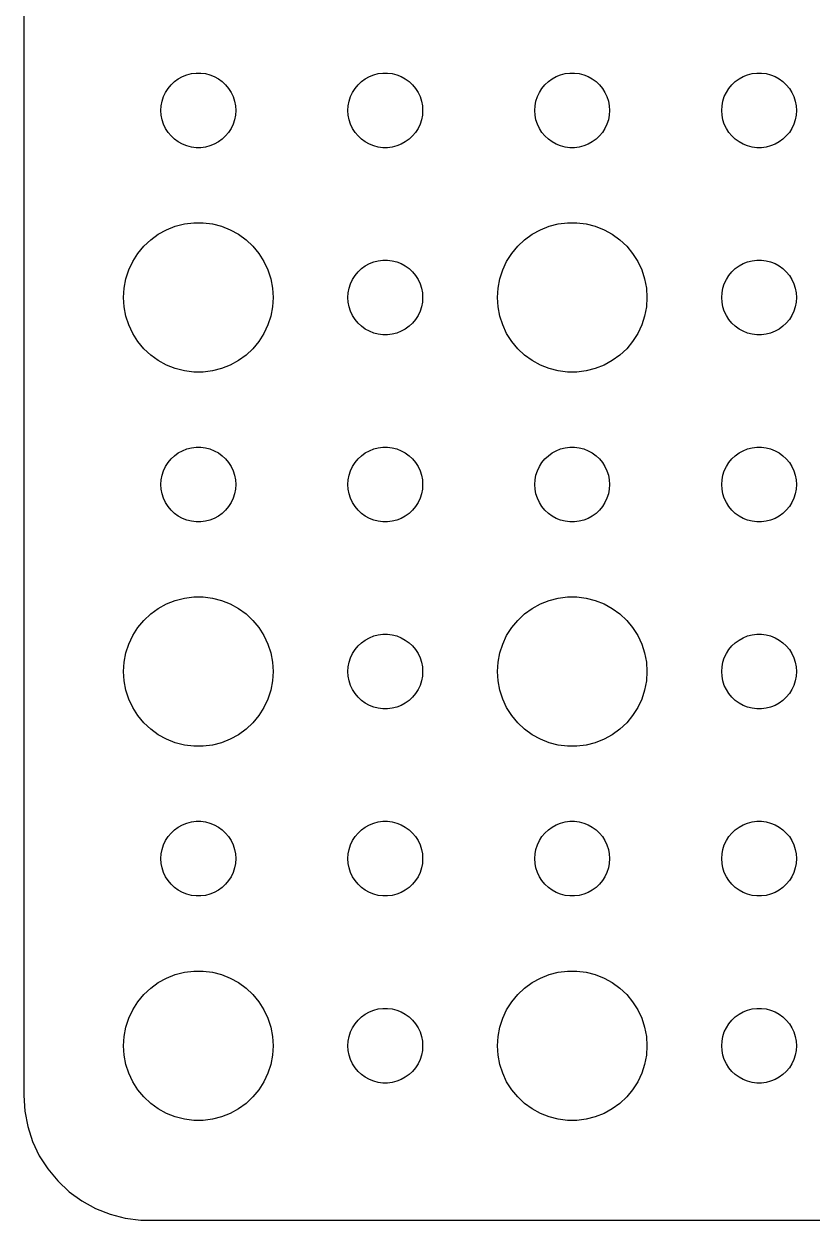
# Model space of a CAD drawing. Header units: metres. Extents: x -134 to 134, y 176 to 394.
# Drawn here: x -134.5 to -102.87, y 176.01 to 223.97 of the extents above; entities that cross this region are included whole.
import ezdxf

# ---------------------------------------------------------------- set-up
doc = ezdxf.new("R2010")
doc.units = ezdxf.units.M

msp = doc.modelspace()

# ---------------------------------------------------------------- linework, layer by layer
for p, q in [((-134.5, 275), (-134.5, 181)), ((-128.593, 221.527), (-128.456, 221.656)), ((-128.456, 221.656), (-128.304, 221.766)), ((-128.304, 221.766), (-128.139, 221.857)), ((-128.139, 221.857), (-127.964, 221.927)), ((-127.964, 221.927), (-127.781, 221.973)), ((-127.781, 221.973), (-127.594, 221.997)), ((-127.594, 221.997), (-127.406, 221.997)), ((-127.406, 221.997), (-127.219, 221.973)), ((-127.219, 221.973), (-127.036, 221.927)), ((-127.036, 221.927), (-126.861, 221.857)), ((-126.861, 221.857), (-126.696, 221.766)), ((-126.696, 221.766), (-126.544, 221.656)), ((-126.544, 221.656), (-126.407, 221.527)), ((-121.093, 221.527), (-120.956, 221.656)), ((-120.956, 221.656), (-120.804, 221.766)), ((-120.804, 221.766), (-120.639, 221.857)), ((-120.639, 221.857), (-120.464, 221.927)), ((-120.464, 221.927), (-120.281, 221.973)), ((-120.281, 221.973), (-120.094, 221.997)), ((-120.094, 221.997), (-119.906, 221.997)), ((-119.906, 221.997), (-119.719, 221.973)), ((-119.719, 221.973), (-119.536, 221.927)), ((-119.536, 221.927), (-119.361, 221.857)), ((-119.361, 221.857), (-119.196, 221.766)), ((-119.196, 221.766), (-119.044, 221.656)), ((-119.044, 221.656), (-118.907, 221.527)), ((-113.593, 221.527), (-113.456, 221.656)), ((-113.456, 221.656), (-113.304, 221.766)), ((-113.304, 221.766), (-113.139, 221.857)), ((-113.139, 221.857), (-112.964, 221.927)), ((-112.964, 221.927), (-112.781, 221.973)), ((-112.781, 221.973), (-112.594, 221.997)), ((-112.594, 221.997), (-112.406, 221.997)), ((-112.406, 221.997), (-112.219, 221.973)), ((-112.219, 221.973), (-112.036, 221.927)), ((-112.036, 221.927), (-111.861, 221.857)), ((-111.861, 221.857), (-111.696, 221.766)), ((-111.696, 221.766), (-111.544, 221.656)), ((-111.544, 221.656), (-111.407, 221.527)), ((-106.093, 221.527), (-105.956, 221.656)), ((-105.956, 221.656), (-105.804, 221.766)), ((-105.804, 221.766), (-105.639, 221.857)), ((-105.639, 221.857), (-105.464, 221.927)), ((-105.464, 221.927), (-105.281, 221.973)), ((-105.281, 221.973), (-105.094, 221.997)), ((-105.094, 221.997), (-104.906, 221.997)), ((-104.906, 221.997), (-104.719, 221.973)), ((-104.719, 221.973), (-104.536, 221.927)), ((-104.536, 221.927), (-104.361, 221.857)), ((-104.361, 221.857), (-104.196, 221.766)), ((-104.196, 221.766), (-104.044, 221.656)), ((-104.044, 221.656), (-103.907, 221.527)), ((-128.895, 221.052), (-128.814, 221.223)), ((-128.814, 221.223), (-128.714, 221.382)), ((-128.714, 221.382), (-128.593, 221.527)), ((-126.407, 221.527), (-126.286, 221.382)), ((-126.286, 221.382), (-126.186, 221.223)), ((-126.186, 221.223), (-126.105, 221.052)), ((-121.395, 221.052), (-121.314, 221.223)), ((-121.314, 221.223), (-121.214, 221.382)), ((-121.214, 221.382), (-121.093, 221.527)), ((-118.907, 221.527), (-118.786, 221.382)), ((-118.786, 221.382), (-118.686, 221.223)), ((-118.686, 221.223), (-118.605, 221.052)), ((-113.895, 221.052), (-113.814, 221.223)), ((-113.814, 221.223), (-113.714, 221.382)), ((-113.714, 221.382), (-113.593, 221.527)), ((-111.407, 221.527), (-111.286, 221.382)), ((-111.286, 221.382), (-111.186, 221.223)), ((-111.186, 221.223), (-111.105, 221.052)), ((-106.395, 221.052), (-106.314, 221.223)), ((-106.314, 221.223), (-106.214, 221.382)), ((-106.214, 221.382), (-106.093, 221.527)), ((-103.907, 221.527), (-103.786, 221.382)), ((-103.786, 221.382), (-103.686, 221.223)), ((-103.686, 221.223), (-103.605, 221.052)), ((-129, 220.5), (-128.988, 220.688)), ((-128.988, 220.688), (-128.953, 220.873)), ((-128.953, 220.873), (-128.895, 221.052)), ((-126.105, 221.052), (-126.047, 220.873)), ((-126.047, 220.873), (-126.012, 220.688)), ((-126.012, 220.688), (-126, 220.5)), ((-121.5, 220.5), (-121.488, 220.688)), ((-121.488, 220.688), (-121.453, 220.873)), ((-121.453, 220.873), (-121.395, 221.052)), ((-118.605, 221.052), (-118.547, 220.873)), ((-118.547, 220.873), (-118.512, 220.688)), ((-118.512, 220.688), (-118.5, 220.5)), ((-114, 220.5), (-113.988, 220.688)), ((-113.988, 220.688), (-113.953, 220.873)), ((-113.953, 220.873), (-113.895, 221.052)), ((-111.105, 221.052), (-111.047, 220.873)), ((-111.047, 220.873), (-111.012, 220.688)), ((-111.012, 220.688), (-111, 220.5)), ((-106.5, 220.5), (-106.488, 220.688)), ((-106.488, 220.688), (-106.453, 220.873)), ((-106.453, 220.873), (-106.395, 221.052)), ((-103.605, 221.052), (-103.547, 220.873)), ((-103.547, 220.873), (-103.512, 220.688)), ((-103.512, 220.688), (-103.5, 220.5)), ((-128.988, 220.312), (-129, 220.5)), ((-128.953, 220.127), (-128.988, 220.312)), ((-128.895, 219.948), (-128.953, 220.127)), ((-126.047, 220.127), (-126.105, 219.948)), ((-126.012, 220.312), (-126.047, 220.127)), ((-126, 220.5), (-126.012, 220.312)), ((-121.488, 220.312), (-121.5, 220.5)), ((-121.453, 220.127), (-121.488, 220.312)), ((-121.395, 219.948), (-121.453, 220.127)), ((-118.547, 220.127), (-118.605, 219.948)), ((-118.512, 220.312), (-118.547, 220.127)), ((-118.5, 220.5), (-118.512, 220.312)), ((-113.988, 220.312), (-114, 220.5)), ((-113.953, 220.127), (-113.988, 220.312)), ((-113.895, 219.948), (-113.953, 220.127)), ((-111.047, 220.127), (-111.105, 219.948)), ((-111.012, 220.312), (-111.047, 220.127)), ((-111, 220.5), (-111.012, 220.312)), ((-106.488, 220.312), (-106.5, 220.5)), ((-106.453, 220.127), (-106.488, 220.312)), ((-106.395, 219.948), (-106.453, 220.127)), ((-103.547, 220.127), (-103.605, 219.948)), ((-103.512, 220.312), (-103.547, 220.127)), ((-103.5, 220.5), (-103.512, 220.312)), ((-128.814, 219.777), (-128.895, 219.948)), ((-128.714, 219.618), (-128.814, 219.777)), ((-126.186, 219.777), (-126.286, 219.618)), ((-126.105, 219.948), (-126.186, 219.777)), ((-121.314, 219.777), (-121.395, 219.948)), ((-121.214, 219.618), (-121.314, 219.777)), ((-118.686, 219.777), (-118.786, 219.618)), ((-118.605, 219.948), (-118.686, 219.777)), ((-113.814, 219.777), (-113.895, 219.948)), ((-113.714, 219.618), (-113.814, 219.777)), ((-111.186, 219.777), (-111.286, 219.618)), ((-111.105, 219.948), (-111.186, 219.777)), ((-106.314, 219.777), (-106.395, 219.948)), ((-106.214, 219.618), (-106.314, 219.777)), ((-103.686, 219.777), (-103.786, 219.618)), ((-103.605, 219.948), (-103.686, 219.777)), ((-128.593, 219.473), (-128.714, 219.618)), ((-128.456, 219.344), (-128.593, 219.473)), ((-128.304, 219.234), (-128.456, 219.344)), ((-128.139, 219.143), (-128.304, 219.234)), ((-126.696, 219.234), (-126.861, 219.143)), ((-126.544, 219.344), (-126.696, 219.234)), ((-126.407, 219.473), (-126.544, 219.344)), ((-126.286, 219.618), (-126.407, 219.473)), ((-121.093, 219.473), (-121.214, 219.618)), ((-120.956, 219.344), (-121.093, 219.473)), ((-120.804, 219.234), (-120.956, 219.344)), ((-120.639, 219.143), (-120.804, 219.234)), ((-119.196, 219.234), (-119.361, 219.143)), ((-119.044, 219.344), (-119.196, 219.234)), ((-118.907, 219.473), (-119.044, 219.344)), ((-118.786, 219.618), (-118.907, 219.473)), ((-113.593, 219.473), (-113.714, 219.618)), ((-113.456, 219.344), (-113.593, 219.473)), ((-113.304, 219.234), (-113.456, 219.344)), ((-113.139, 219.143), (-113.304, 219.234)), ((-111.696, 219.234), (-111.861, 219.143)), ((-111.544, 219.344), (-111.696, 219.234)), ((-111.407, 219.473), (-111.544, 219.344)), ((-111.286, 219.618), (-111.407, 219.473)), ((-106.093, 219.473), (-106.214, 219.618)), ((-105.956, 219.344), (-106.093, 219.473)), ((-105.804, 219.234), (-105.956, 219.344)), ((-105.639, 219.143), (-105.804, 219.234)), ((-104.196, 219.234), (-104.361, 219.143)), ((-104.044, 219.344), (-104.196, 219.234)), ((-103.907, 219.473), (-104.044, 219.344)), ((-103.786, 219.618), (-103.907, 219.473)), ((-127.964, 219.073), (-128.139, 219.143)), ((-127.781, 219.027), (-127.964, 219.073)), ((-127.594, 219.003), (-127.781, 219.027)), ((-127.406, 219.003), (-127.594, 219.003)), ((-127.219, 219.027), (-127.406, 219.003)), ((-127.036, 219.073), (-127.219, 219.027)), ((-126.861, 219.143), (-127.036, 219.073)), ((-120.464, 219.073), (-120.639, 219.143)), ((-120.281, 219.027), (-120.464, 219.073)), ((-120.094, 219.003), (-120.281, 219.027)), ((-119.906, 219.003), (-120.094, 219.003)), ((-119.719, 219.027), (-119.906, 219.003)), ((-119.536, 219.073), (-119.719, 219.027)), ((-119.361, 219.143), (-119.536, 219.073)), ((-112.964, 219.073), (-113.139, 219.143)), ((-112.781, 219.027), (-112.964, 219.073)), ((-112.594, 219.003), (-112.781, 219.027)), ((-112.406, 219.003), (-112.594, 219.003)), ((-112.219, 219.027), (-112.406, 219.003)), ((-112.036, 219.073), (-112.219, 219.027)), ((-111.861, 219.143), (-112.036, 219.073)), ((-105.464, 219.073), (-105.639, 219.143)), ((-105.281, 219.027), (-105.464, 219.073)), ((-105.094, 219.003), (-105.281, 219.027)), ((-104.906, 219.003), (-105.094, 219.003)), ((-104.719, 219.027), (-104.906, 219.003)), ((-104.536, 219.073), (-104.719, 219.027)), ((-104.361, 219.143), (-104.536, 219.073)), ((-128.777, 215.714), (-128.427, 215.853)), ((-128.427, 215.853), (-128.062, 215.947)), ((-128.062, 215.947), (-127.688, 215.994)), ((-127.688, 215.994), (-127.312, 215.994)), ((-127.312, 215.994), (-126.938, 215.947)), ((-126.938, 215.947), (-126.573, 215.853)), ((-126.573, 215.853), (-126.223, 215.714)), ((-113.777, 215.714), (-113.427, 215.853)), ((-113.427, 215.853), (-113.062, 215.947)), ((-113.062, 215.947), (-112.688, 215.994)), ((-112.688, 215.994), (-112.312, 215.994)), ((-112.312, 215.994), (-111.938, 215.947)), ((-111.938, 215.947), (-111.573, 215.853)), ((-111.573, 215.853), (-111.223, 215.714)), ((-129.412, 215.312), (-129.107, 215.533)), ((-129.107, 215.533), (-128.777, 215.714)), ((-126.223, 215.714), (-125.893, 215.533)), ((-125.893, 215.533), (-125.588, 215.312)), ((-114.412, 215.312), (-114.107, 215.533)), ((-114.107, 215.533), (-113.777, 215.714)), ((-111.223, 215.714), (-110.893, 215.533)), ((-110.893, 215.533), (-110.588, 215.312)), ((-129.927, 214.763), (-129.687, 215.054)), ((-129.687, 215.054), (-129.412, 215.312)), ((-125.588, 215.312), (-125.313, 215.054)), ((-125.313, 215.054), (-125.073, 214.763)), ((-114.927, 214.763), (-114.687, 215.054)), ((-114.687, 215.054), (-114.412, 215.312)), ((-110.588, 215.312), (-110.313, 215.054)), ((-110.313, 215.054), (-110.073, 214.763)), ((-130.289, 214.104), (-130.129, 214.445)), ((-130.129, 214.445), (-129.927, 214.763)), ((-125.073, 214.763), (-124.871, 214.445)), ((-124.871, 214.445), (-124.711, 214.104)), ((-120.639, 214.357), (-120.464, 214.427)), ((-120.464, 214.427), (-120.281, 214.473)), ((-120.281, 214.473), (-120.094, 214.497)), ((-120.094, 214.497), (-119.906, 214.497)), ((-119.906, 214.497), (-119.719, 214.473)), ((-119.719, 214.473), (-119.536, 214.427)), ((-119.536, 214.427), (-119.361, 214.357)), ((-115.289, 214.104), (-115.129, 214.445)), ((-115.129, 214.445), (-114.927, 214.763)), ((-110.073, 214.763), (-109.871, 214.445)), ((-109.871, 214.445), (-109.711, 214.104)), ((-105.639, 214.357), (-105.464, 214.427)), ((-105.464, 214.427), (-105.281, 214.473)), ((-105.281, 214.473), (-105.094, 214.497)), ((-105.094, 214.497), (-104.906, 214.497)), ((-104.906, 214.497), (-104.719, 214.473)), ((-104.719, 214.473), (-104.536, 214.427)), ((-104.536, 214.427), (-104.361, 214.357)), ((-130.406, 213.746), (-130.289, 214.104)), ((-124.711, 214.104), (-124.594, 213.746)), ((-121.214, 213.882), (-121.093, 214.027)), ((-121.093, 214.027), (-120.956, 214.156)), ((-120.956, 214.156), (-120.804, 214.266)), ((-120.804, 214.266), (-120.639, 214.357)), ((-119.361, 214.357), (-119.196, 214.266)), ((-119.196, 214.266), (-119.044, 214.156)), ((-119.044, 214.156), (-118.907, 214.027)), ((-118.907, 214.027), (-118.786, 213.882)), ((-115.406, 213.746), (-115.289, 214.104)), ((-109.711, 214.104), (-109.594, 213.746)), ((-106.214, 213.882), (-106.093, 214.027)), ((-106.093, 214.027), (-105.956, 214.156)), ((-105.956, 214.156), (-105.804, 214.266)), ((-105.804, 214.266), (-105.639, 214.357)), ((-104.361, 214.357), (-104.196, 214.266)), ((-104.196, 214.266), (-104.044, 214.156)), ((-104.044, 214.156), (-103.907, 214.027)), ((-103.907, 214.027), (-103.786, 213.882)), ((-130.476, 213.376), (-130.406, 213.746)), ((-124.594, 213.746), (-124.524, 213.376)), ((-121.453, 213.373), (-121.395, 213.552)), ((-121.395, 213.552), (-121.314, 213.723)), ((-121.314, 213.723), (-121.214, 213.882)), ((-118.786, 213.882), (-118.686, 213.723)), ((-118.686, 213.723), (-118.605, 213.552)), ((-118.605, 213.552), (-118.547, 213.373)), ((-115.476, 213.376), (-115.406, 213.746)), ((-109.594, 213.746), (-109.524, 213.376)), ((-106.453, 213.373), (-106.395, 213.552)), ((-106.395, 213.552), (-106.314, 213.723)), ((-106.314, 213.723), (-106.214, 213.882)), ((-103.786, 213.882), (-103.686, 213.723)), ((-103.686, 213.723), (-103.605, 213.552)), ((-103.605, 213.552), (-103.547, 213.373)), ((-130.5, 213), (-130.476, 213.376)), ((-130.476, 212.624), (-130.5, 213)), ((-124.524, 213.376), (-124.5, 213)), ((-124.5, 213), (-124.524, 212.624)), ((-121.5, 213), (-121.488, 213.188)), ((-121.488, 212.812), (-121.5, 213)), ((-121.488, 213.188), (-121.453, 213.373)), ((-118.547, 213.373), (-118.512, 213.188)), ((-118.512, 213.188), (-118.5, 213)), ((-118.5, 213), (-118.512, 212.812)), ((-115.5, 213), (-115.476, 213.376)), ((-115.476, 212.624), (-115.5, 213)), ((-109.524, 213.376), (-109.5, 213)), ((-109.5, 213), (-109.524, 212.624)), ((-106.5, 213), (-106.488, 213.188)), ((-106.488, 212.812), (-106.5, 213)), ((-106.488, 213.188), (-106.453, 213.373)), ((-103.547, 213.373), (-103.512, 213.188)), ((-103.512, 213.188), (-103.5, 213)), ((-103.5, 213), (-103.512, 212.812)), ((-130.406, 212.254), (-130.476, 212.624)), ((-124.524, 212.624), (-124.594, 212.254)), ((-121.453, 212.627), (-121.488, 212.812)), ((-121.395, 212.448), (-121.453, 212.627)), ((-121.314, 212.277), (-121.395, 212.448)), ((-118.605, 212.448), (-118.686, 212.277)), ((-118.547, 212.627), (-118.605, 212.448)), ((-118.512, 212.812), (-118.547, 212.627)), ((-115.406, 212.254), (-115.476, 212.624)), ((-109.524, 212.624), (-109.594, 212.254)), ((-106.453, 212.627), (-106.488, 212.812)), ((-106.395, 212.448), (-106.453, 212.627)), ((-106.314, 212.277), (-106.395, 212.448)), ((-103.605, 212.448), (-103.686, 212.277)), ((-103.547, 212.627), (-103.605, 212.448)), ((-103.512, 212.812), (-103.547, 212.627)), ((-130.289, 211.896), (-130.406, 212.254)), ((-124.594, 212.254), (-124.711, 211.896)), ((-121.214, 212.118), (-121.314, 212.277)), ((-121.093, 211.973), (-121.214, 212.118)), ((-120.956, 211.844), (-121.093, 211.973)), ((-118.907, 211.973), (-119.044, 211.844)), ((-118.786, 212.118), (-118.907, 211.973)), ((-118.686, 212.277), (-118.786, 212.118)), ((-115.289, 211.896), (-115.406, 212.254)), ((-109.594, 212.254), (-109.711, 211.896)), ((-106.214, 212.118), (-106.314, 212.277)), ((-106.093, 211.973), (-106.214, 212.118)), ((-105.956, 211.844), (-106.093, 211.973)), ((-103.907, 211.973), (-104.044, 211.844)), ((-103.786, 212.118), (-103.907, 211.973)), ((-103.686, 212.277), (-103.786, 212.118)), ((-130.129, 211.555), (-130.289, 211.896)), ((-129.927, 211.237), (-130.129, 211.555)), ((-124.871, 211.555), (-125.073, 211.237)), ((-124.711, 211.896), (-124.871, 211.555)), ((-120.804, 211.734), (-120.956, 211.844)), ((-120.639, 211.643), (-120.804, 211.734)), ((-120.464, 211.573), (-120.639, 211.643)), ((-120.281, 211.527), (-120.464, 211.573)), ((-120.094, 211.503), (-120.281, 211.527)), ((-119.906, 211.503), (-120.094, 211.503)), ((-119.719, 211.527), (-119.906, 211.503)), ((-119.536, 211.573), (-119.719, 211.527)), ((-119.361, 211.643), (-119.536, 211.573)), ((-119.196, 211.734), (-119.361, 211.643)), ((-119.044, 211.844), (-119.196, 211.734)), ((-115.129, 211.555), (-115.289, 211.896)), ((-114.927, 211.237), (-115.129, 211.555)), ((-109.871, 211.555), (-110.073, 211.237)), ((-109.711, 211.896), (-109.871, 211.555)), ((-105.804, 211.734), (-105.956, 211.844)), ((-105.639, 211.643), (-105.804, 211.734)), ((-105.464, 211.573), (-105.639, 211.643)), ((-105.281, 211.527), (-105.464, 211.573)), ((-105.094, 211.503), (-105.281, 211.527)), ((-104.906, 211.503), (-105.094, 211.503)), ((-104.719, 211.527), (-104.906, 211.503)), ((-104.536, 211.573), (-104.719, 211.527)), ((-104.361, 211.643), (-104.536, 211.573)), ((-104.196, 211.734), (-104.361, 211.643)), ((-104.044, 211.844), (-104.196, 211.734)), ((-129.687, 210.946), (-129.927, 211.237)), ((-125.073, 211.237), (-125.313, 210.946)), ((-114.687, 210.946), (-114.927, 211.237)), ((-110.073, 211.237), (-110.313, 210.946)), ((-129.412, 210.688), (-129.687, 210.946)), ((-129.107, 210.467), (-129.412, 210.688)), ((-125.588, 210.688), (-125.893, 210.467)), ((-125.313, 210.946), (-125.588, 210.688)), ((-114.412, 210.688), (-114.687, 210.946)), ((-114.107, 210.467), (-114.412, 210.688)), ((-110.588, 210.688), (-110.893, 210.467)), ((-110.313, 210.946), (-110.588, 210.688)), ((-128.777, 210.286), (-129.107, 210.467)), ((-128.427, 210.147), (-128.777, 210.286)), ((-128.062, 210.053), (-128.427, 210.147)), ((-127.688, 210.006), (-128.062, 210.053)), ((-126.938, 210.053), (-127.312, 210.006)), ((-126.573, 210.147), (-126.938, 210.053)), ((-126.223, 210.286), (-126.573, 210.147)), ((-125.893, 210.467), (-126.223, 210.286)), ((-113.777, 210.286), (-114.107, 210.467)), ((-113.427, 210.147), (-113.777, 210.286)), ((-113.062, 210.053), (-113.427, 210.147)), ((-112.688, 210.006), (-113.062, 210.053)), ((-111.938, 210.053), (-112.312, 210.006)), ((-111.573, 210.147), (-111.938, 210.053)), ((-111.223, 210.286), (-111.573, 210.147)), ((-110.893, 210.467), (-111.223, 210.286)), ((-127.312, 210.006), (-127.688, 210.006)), ((-112.312, 210.006), (-112.688, 210.006)), ((-128.456, 206.656), (-128.304, 206.766)), ((-128.304, 206.766), (-128.139, 206.857)), ((-128.139, 206.857), (-127.964, 206.927)), ((-127.964, 206.927), (-127.781, 206.973)), ((-127.781, 206.973), (-127.594, 206.997)), ((-127.594, 206.997), (-127.406, 206.997)), ((-127.406, 206.997), (-127.219, 206.973)), ((-127.219, 206.973), (-127.036, 206.927)), ((-127.036, 206.927), (-126.861, 206.857)), ((-126.861, 206.857), (-126.696, 206.766)), ((-126.696, 206.766), (-126.544, 206.656)), ((-120.956, 206.656), (-120.804, 206.766)), ((-120.804, 206.766), (-120.639, 206.857)), ((-120.639, 206.857), (-120.464, 206.927)), ((-120.464, 206.927), (-120.281, 206.973)), ((-120.281, 206.973), (-120.094, 206.997)), ((-120.094, 206.997), (-119.906, 206.997)), ((-119.906, 206.997), (-119.719, 206.973)), ((-119.719, 206.973), (-119.536, 206.927)), ((-119.536, 206.927), (-119.361, 206.857)), ((-119.361, 206.857), (-119.196, 206.766)), ((-119.196, 206.766), (-119.044, 206.656)), ((-113.456, 206.656), (-113.304, 206.766)), ((-113.304, 206.766), (-113.139, 206.857)), ((-113.139, 206.857), (-112.964, 206.927)), ((-112.964, 206.927), (-112.781, 206.973)), ((-112.781, 206.973), (-112.594, 206.997)), ((-112.594, 206.997), (-112.406, 206.997)), ((-112.406, 206.997), (-112.219, 206.973)), ((-112.219, 206.973), (-112.036, 206.927)), ((-112.036, 206.927), (-111.861, 206.857)), ((-111.861, 206.857), (-111.696, 206.766)), ((-111.696, 206.766), (-111.544, 206.656)), ((-105.956, 206.656), (-105.804, 206.766)), ((-105.804, 206.766), (-105.639, 206.857)), ((-105.639, 206.857), (-105.464, 206.927)), ((-105.464, 206.927), (-105.281, 206.973)), ((-105.281, 206.973), (-105.094, 206.997)), ((-105.094, 206.997), (-104.906, 206.997)), ((-104.906, 206.997), (-104.719, 206.973)), ((-104.719, 206.973), (-104.536, 206.927)), ((-104.536, 206.927), (-104.361, 206.857)), ((-104.361, 206.857), (-104.196, 206.766)), ((-104.196, 206.766), (-104.044, 206.656)), ((-128.895, 206.052), (-128.814, 206.223)), ((-128.814, 206.223), (-128.714, 206.382)), ((-128.714, 206.382), (-128.593, 206.527)), ((-128.593, 206.527), (-128.456, 206.656)), ((-126.544, 206.656), (-126.407, 206.527)), ((-126.407, 206.527), (-126.286, 206.382)), ((-126.286, 206.382), (-126.186, 206.223)), ((-126.186, 206.223), (-126.105, 206.052)), ((-121.395, 206.052), (-121.314, 206.223)), ((-121.314, 206.223), (-121.214, 206.382)), ((-121.214, 206.382), (-121.093, 206.527)), ((-121.093, 206.527), (-120.956, 206.656)), ((-119.044, 206.656), (-118.907, 206.527)), ((-118.907, 206.527), (-118.786, 206.382)), ((-118.786, 206.382), (-118.686, 206.223)), ((-118.686, 206.223), (-118.605, 206.052)), ((-113.895, 206.052), (-113.814, 206.223)), ((-113.814, 206.223), (-113.714, 206.382)), ((-113.714, 206.382), (-113.593, 206.527)), ((-113.593, 206.527), (-113.456, 206.656)), ((-111.544, 206.656), (-111.407, 206.527)), ((-111.407, 206.527), (-111.286, 206.382)), ((-111.286, 206.382), (-111.186, 206.223)), ((-111.186, 206.223), (-111.105, 206.052)), ((-106.395, 206.052), (-106.314, 206.223)), ((-106.314, 206.223), (-106.214, 206.382)), ((-106.214, 206.382), (-106.093, 206.527)), ((-106.093, 206.527), (-105.956, 206.656)), ((-104.044, 206.656), (-103.907, 206.527)), ((-103.907, 206.527), (-103.786, 206.382)), ((-103.786, 206.382), (-103.686, 206.223)), ((-103.686, 206.223), (-103.605, 206.052)), ((-128.988, 205.688), (-128.953, 205.873)), ((-128.953, 205.873), (-128.895, 206.052)), ((-126.105, 206.052), (-126.047, 205.873)), ((-126.047, 205.873), (-126.012, 205.688)), ((-121.488, 205.688), (-121.453, 205.873)), ((-121.453, 205.873), (-121.395, 206.052)), ((-118.605, 206.052), (-118.547, 205.873)), ((-118.547, 205.873), (-118.512, 205.688)), ((-113.988, 205.688), (-113.953, 205.873)), ((-113.953, 205.873), (-113.895, 206.052)), ((-111.105, 206.052), (-111.047, 205.873)), ((-111.047, 205.873), (-111.012, 205.688)), ((-106.488, 205.688), (-106.453, 205.873)), ((-106.453, 205.873), (-106.395, 206.052)), ((-103.605, 206.052), (-103.547, 205.873)), ((-103.547, 205.873), (-103.512, 205.688)), ((-129, 205.5), (-128.988, 205.688)), ((-128.988, 205.312), (-129, 205.5)), ((-128.953, 205.127), (-128.988, 205.312)), ((-126.012, 205.312), (-126.047, 205.127)), ((-126.012, 205.688), (-126, 205.5)), ((-126, 205.5), (-126.012, 205.312)), ((-121.5, 205.5), (-121.488, 205.688)), ((-121.488, 205.312), (-121.5, 205.5)), ((-121.453, 205.127), (-121.488, 205.312)), ((-118.512, 205.312), (-118.547, 205.127)), ((-118.512, 205.688), (-118.5, 205.5)), ((-118.5, 205.5), (-118.512, 205.312)), ((-114, 205.5), (-113.988, 205.688)), ((-113.988, 205.312), (-114, 205.5)), ((-113.953, 205.127), (-113.988, 205.312)), ((-111.012, 205.312), (-111.047, 205.127)), ((-111.012, 205.688), (-111, 205.5)), ((-111, 205.5), (-111.012, 205.312)), ((-106.5, 205.5), (-106.488, 205.688)), ((-106.488, 205.312), (-106.5, 205.5)), ((-106.453, 205.127), (-106.488, 205.312)), ((-103.512, 205.312), (-103.547, 205.127)), ((-103.512, 205.688), (-103.5, 205.5)), ((-103.5, 205.5), (-103.512, 205.312)), ((-128.895, 204.948), (-128.953, 205.127)), ((-128.814, 204.777), (-128.895, 204.948)), ((-128.714, 204.618), (-128.814, 204.777)), ((-126.186, 204.777), (-126.286, 204.618)), ((-126.105, 204.948), (-126.186, 204.777)), ((-126.047, 205.127), (-126.105, 204.948)), ((-121.395, 204.948), (-121.453, 205.127)), ((-121.314, 204.777), (-121.395, 204.948)), ((-121.214, 204.618), (-121.314, 204.777)), ((-118.686, 204.777), (-118.786, 204.618)), ((-118.605, 204.948), (-118.686, 204.777)), ((-118.547, 205.127), (-118.605, 204.948)), ((-113.895, 204.948), (-113.953, 205.127)), ((-113.814, 204.777), (-113.895, 204.948)), ((-113.714, 204.618), (-113.814, 204.777)), ((-111.186, 204.777), (-111.286, 204.618)), ((-111.105, 204.948), (-111.186, 204.777)), ((-111.047, 205.127), (-111.105, 204.948)), ((-106.395, 204.948), (-106.453, 205.127)), ((-106.314, 204.777), (-106.395, 204.948)), ((-106.214, 204.618), (-106.314, 204.777)), ((-103.686, 204.777), (-103.786, 204.618)), ((-103.605, 204.948), (-103.686, 204.777)), ((-103.547, 205.127), (-103.605, 204.948)), ((-128.593, 204.473), (-128.714, 204.618)), ((-128.456, 204.344), (-128.593, 204.473)), ((-128.304, 204.234), (-128.456, 204.344)), ((-126.544, 204.344), (-126.696, 204.234)), ((-126.407, 204.473), (-126.544, 204.344)), ((-126.286, 204.618), (-126.407, 204.473)), ((-121.093, 204.473), (-121.214, 204.618)), ((-120.956, 204.344), (-121.093, 204.473)), ((-120.804, 204.234), (-120.956, 204.344)), ((-119.044, 204.344), (-119.196, 204.234)), ((-118.907, 204.473), (-119.044, 204.344)), ((-118.786, 204.618), (-118.907, 204.473)), ((-113.593, 204.473), (-113.714, 204.618)), ((-113.456, 204.344), (-113.593, 204.473)), ((-113.304, 204.234), (-113.456, 204.344)), ((-111.544, 204.344), (-111.696, 204.234)), ((-111.407, 204.473), (-111.544, 204.344)), ((-111.286, 204.618), (-111.407, 204.473)), ((-106.093, 204.473), (-106.214, 204.618)), ((-105.956, 204.344), (-106.093, 204.473)), ((-105.804, 204.234), (-105.956, 204.344)), ((-104.044, 204.344), (-104.196, 204.234)), ((-103.907, 204.473), (-104.044, 204.344)), ((-103.786, 204.618), (-103.907, 204.473)), ((-128.139, 204.143), (-128.304, 204.234)), ((-127.964, 204.073), (-128.139, 204.143)), ((-127.781, 204.027), (-127.964, 204.073)), ((-127.594, 204.003), (-127.781, 204.027)), ((-127.406, 204.003), (-127.594, 204.003)), ((-127.219, 204.027), (-127.406, 204.003)), ((-127.036, 204.073), (-127.219, 204.027)), ((-126.861, 204.143), (-127.036, 204.073)), ((-126.696, 204.234), (-126.861, 204.143)), ((-120.639, 204.143), (-120.804, 204.234)), ((-120.464, 204.073), (-120.639, 204.143)), ((-120.281, 204.027), (-120.464, 204.073)), ((-120.094, 204.003), (-120.281, 204.027)), ((-119.906, 204.003), (-120.094, 204.003)), ((-119.719, 204.027), (-119.906, 204.003)), ((-119.536, 204.073), (-119.719, 204.027)), ((-119.361, 204.143), (-119.536, 204.073)), ((-119.196, 204.234), (-119.361, 204.143)), ((-113.139, 204.143), (-113.304, 204.234)), ((-112.964, 204.073), (-113.139, 204.143)), ((-112.781, 204.027), (-112.964, 204.073)), ((-112.594, 204.003), (-112.781, 204.027)), ((-112.406, 204.003), (-112.594, 204.003)), ((-112.219, 204.027), (-112.406, 204.003)), ((-112.036, 204.073), (-112.219, 204.027)), ((-111.861, 204.143), (-112.036, 204.073)), ((-111.696, 204.234), (-111.861, 204.143)), ((-105.639, 204.143), (-105.804, 204.234)), ((-105.464, 204.073), (-105.639, 204.143)), ((-105.281, 204.027), (-105.464, 204.073)), ((-105.094, 204.003), (-105.281, 204.027)), ((-104.906, 204.003), (-105.094, 204.003)), ((-104.719, 204.027), (-104.906, 204.003)), ((-104.536, 204.073), (-104.719, 204.027)), ((-104.361, 204.143), (-104.536, 204.073)), ((-104.196, 204.234), (-104.361, 204.143)), ((-128.427, 200.853), (-128.062, 200.947)), ((-128.062, 200.947), (-127.688, 200.994)), ((-127.688, 200.994), (-127.312, 200.994)), ((-127.312, 200.994), (-126.938, 200.947)), ((-126.938, 200.947), (-126.573, 200.853)), ((-113.427, 200.853), (-113.062, 200.947)), ((-113.062, 200.947), (-112.688, 200.994)), ((-112.688, 200.994), (-112.312, 200.994)), ((-112.312, 200.994), (-111.938, 200.947)), ((-111.938, 200.947), (-111.573, 200.853)), ((-129.412, 200.312), (-129.107, 200.533)), ((-129.107, 200.533), (-128.777, 200.714)), ((-128.777, 200.714), (-128.427, 200.853)), ((-126.573, 200.853), (-126.223, 200.714)), ((-126.223, 200.714), (-125.893, 200.533)), ((-125.893, 200.533), (-125.588, 200.312)), ((-114.412, 200.312), (-114.107, 200.533)), ((-114.107, 200.533), (-113.777, 200.714)), ((-113.777, 200.714), (-113.427, 200.853)), ((-111.573, 200.853), (-111.223, 200.714)), ((-111.223, 200.714), (-110.893, 200.533)), ((-110.893, 200.533), (-110.588, 200.312)), ((-129.927, 199.763), (-129.687, 200.054)), ((-129.687, 200.054), (-129.412, 200.312)), ((-125.588, 200.312), (-125.313, 200.054)), ((-125.313, 200.054), (-125.073, 199.763)), ((-114.927, 199.763), (-114.687, 200.054)), ((-114.687, 200.054), (-114.412, 200.312)), ((-110.588, 200.312), (-110.313, 200.054)), ((-110.313, 200.054), (-110.073, 199.763)), ((-130.129, 199.445), (-129.927, 199.763)), ((-125.073, 199.763), (-124.871, 199.445)), ((-115.129, 199.445), (-114.927, 199.763)), ((-110.073, 199.763), (-109.871, 199.445)), ((-130.406, 198.746), (-130.289, 199.104)), ((-130.289, 199.104), (-130.129, 199.445)), ((-124.871, 199.445), (-124.711, 199.104)), ((-124.711, 199.104), (-124.594, 198.746)), ((-121.214, 198.882), (-121.093, 199.027)), ((-121.093, 199.027), (-120.956, 199.156)), ((-120.956, 199.156), (-120.804, 199.266)), ((-120.804, 199.266), (-120.639, 199.357)), ((-120.639, 199.357), (-120.464, 199.427)), ((-120.464, 199.427), (-120.281, 199.473)), ((-120.281, 199.473), (-120.094, 199.497)), ((-120.094, 199.497), (-119.906, 199.497)), ((-119.906, 199.497), (-119.719, 199.473)), ((-119.719, 199.473), (-119.536, 199.427)), ((-119.536, 199.427), (-119.361, 199.357)), ((-119.361, 199.357), (-119.196, 199.266)), ((-119.196, 199.266), (-119.044, 199.156)), ((-119.044, 199.156), (-118.907, 199.027)), ((-118.907, 199.027), (-118.786, 198.882)), ((-115.406, 198.746), (-115.289, 199.104)), ((-115.289, 199.104), (-115.129, 199.445)), ((-109.871, 199.445), (-109.711, 199.104)), ((-109.711, 199.104), (-109.594, 198.746)), ((-106.214, 198.882), (-106.093, 199.027)), ((-106.093, 199.027), (-105.956, 199.156)), ((-105.956, 199.156), (-105.804, 199.266)), ((-105.804, 199.266), (-105.639, 199.357)), ((-105.639, 199.357), (-105.464, 199.427)), ((-105.464, 199.427), (-105.281, 199.473)), ((-105.281, 199.473), (-105.094, 199.497)), ((-105.094, 199.497), (-104.906, 199.497)), ((-104.906, 199.497), (-104.719, 199.473)), ((-104.719, 199.473), (-104.536, 199.427)), ((-104.536, 199.427), (-104.361, 199.357)), ((-104.361, 199.357), (-104.196, 199.266)), ((-104.196, 199.266), (-104.044, 199.156)), ((-104.044, 199.156), (-103.907, 199.027)), ((-103.907, 199.027), (-103.786, 198.882)), ((-130.476, 198.376), (-130.406, 198.746)), ((-124.594, 198.746), (-124.524, 198.376)), ((-121.453, 198.373), (-121.395, 198.552)), ((-121.395, 198.552), (-121.314, 198.723)), ((-121.314, 198.723), (-121.214, 198.882)), ((-118.786, 198.882), (-118.686, 198.723)), ((-118.686, 198.723), (-118.605, 198.552)), ((-118.605, 198.552), (-118.547, 198.373)), ((-115.476, 198.376), (-115.406, 198.746)), ((-109.594, 198.746), (-109.524, 198.376)), ((-106.453, 198.373), (-106.395, 198.552)), ((-106.395, 198.552), (-106.314, 198.723)), ((-106.314, 198.723), (-106.214, 198.882)), ((-103.786, 198.882), (-103.686, 198.723)), ((-103.686, 198.723), (-103.605, 198.552)), ((-103.605, 198.552), (-103.547, 198.373)), ((-130.5, 198), (-130.476, 198.376)), ((-124.524, 198.376), (-124.5, 198)), ((-121.5, 198), (-121.488, 198.188)), ((-121.488, 198.188), (-121.453, 198.373)), ((-118.547, 198.373), (-118.512, 198.188)), ((-118.512, 198.188), (-118.5, 198)), ((-115.5, 198), (-115.476, 198.376)), ((-109.524, 198.376), (-109.5, 198)), ((-106.5, 198), (-106.488, 198.188)), ((-106.488, 198.188), (-106.453, 198.373)), ((-103.547, 198.373), (-103.512, 198.188)), ((-103.512, 198.188), (-103.5, 198)), ((-130.476, 197.624), (-130.5, 198)), ((-130.406, 197.254), (-130.476, 197.624)), ((-124.524, 197.624), (-124.594, 197.254)), ((-124.5, 198), (-124.524, 197.624)), ((-121.488, 197.812), (-121.5, 198)), ((-121.453, 197.627), (-121.488, 197.812)), ((-121.395, 197.448), (-121.453, 197.627)), ((-118.547, 197.627), (-118.605, 197.448)), ((-118.512, 197.812), (-118.547, 197.627)), ((-118.5, 198), (-118.512, 197.812)), ((-115.476, 197.624), (-115.5, 198)), ((-115.406, 197.254), (-115.476, 197.624)), ((-109.524, 197.624), (-109.594, 197.254)), ((-109.5, 198), (-109.524, 197.624)), ((-106.488, 197.812), (-106.5, 198)), ((-106.453, 197.627), (-106.488, 197.812)), ((-106.395, 197.448), (-106.453, 197.627)), ((-103.547, 197.627), (-103.605, 197.448)), ((-103.512, 197.812), (-103.547, 197.627)), ((-103.5, 198), (-103.512, 197.812)), ((-130.289, 196.896), (-130.406, 197.254)), ((-124.594, 197.254), (-124.711, 196.896)), ((-121.314, 197.277), (-121.395, 197.448)), ((-121.214, 197.118), (-121.314, 197.277)), ((-121.093, 196.973), (-121.214, 197.118)), ((-118.786, 197.118), (-118.907, 196.973)), ((-118.686, 197.277), (-118.786, 197.118)), ((-118.605, 197.448), (-118.686, 197.277)), ((-115.289, 196.896), (-115.406, 197.254)), ((-109.594, 197.254), (-109.711, 196.896)), ((-106.314, 197.277), (-106.395, 197.448)), ((-106.214, 197.118), (-106.314, 197.277)), ((-106.093, 196.973), (-106.214, 197.118)), ((-103.786, 197.118), (-103.907, 196.973)), ((-103.686, 197.277), (-103.786, 197.118)), ((-103.605, 197.448), (-103.686, 197.277)), ((-130.129, 196.555), (-130.289, 196.896)), ((-124.711, 196.896), (-124.871, 196.555)), ((-120.956, 196.844), (-121.093, 196.973)), ((-120.804, 196.734), (-120.956, 196.844)), ((-120.639, 196.643), (-120.804, 196.734)), ((-120.464, 196.573), (-120.639, 196.643)), ((-119.361, 196.643), (-119.536, 196.573)), ((-119.196, 196.734), (-119.361, 196.643)), ((-119.044, 196.844), (-119.196, 196.734)), ((-118.907, 196.973), (-119.044, 196.844)), ((-115.129, 196.555), (-115.289, 196.896)), ((-109.711, 196.896), (-109.871, 196.555)), ((-105.956, 196.844), (-106.093, 196.973)), ((-105.804, 196.734), (-105.956, 196.844)), ((-105.639, 196.643), (-105.804, 196.734)), ((-105.464, 196.573), (-105.639, 196.643)), ((-104.361, 196.643), (-104.536, 196.573)), ((-104.196, 196.734), (-104.361, 196.643)), ((-104.044, 196.844), (-104.196, 196.734)), ((-103.907, 196.973), (-104.044, 196.844)), ((-129.927, 196.237), (-130.129, 196.555)), ((-129.687, 195.946), (-129.927, 196.237)), ((-125.073, 196.237), (-125.313, 195.946)), ((-124.871, 196.555), (-125.073, 196.237)), ((-120.281, 196.527), (-120.464, 196.573)), ((-120.094, 196.503), (-120.281, 196.527)), ((-119.906, 196.503), (-120.094, 196.503)), ((-119.719, 196.527), (-119.906, 196.503)), ((-119.536, 196.573), (-119.719, 196.527)), ((-114.927, 196.237), (-115.129, 196.555)), ((-114.687, 195.946), (-114.927, 196.237)), ((-110.073, 196.237), (-110.313, 195.946)), ((-109.871, 196.555), (-110.073, 196.237)), ((-105.281, 196.527), (-105.464, 196.573)), ((-105.094, 196.503), (-105.281, 196.527)), ((-104.906, 196.503), (-105.094, 196.503)), ((-104.719, 196.527), (-104.906, 196.503)), ((-104.536, 196.573), (-104.719, 196.527)), ((-129.412, 195.688), (-129.687, 195.946)), ((-129.107, 195.467), (-129.412, 195.688)), ((-125.588, 195.688), (-125.893, 195.467)), ((-125.313, 195.946), (-125.588, 195.688)), ((-114.412, 195.688), (-114.687, 195.946)), ((-114.107, 195.467), (-114.412, 195.688)), ((-110.588, 195.688), (-110.893, 195.467)), ((-110.313, 195.946), (-110.588, 195.688)), ((-128.777, 195.286), (-129.107, 195.467)), ((-128.427, 195.147), (-128.777, 195.286)), ((-126.223, 195.286), (-126.573, 195.147)), ((-125.893, 195.467), (-126.223, 195.286)), ((-113.777, 195.286), (-114.107, 195.467)), ((-113.427, 195.147), (-113.777, 195.286)), ((-111.223, 195.286), (-111.573, 195.147)), ((-110.893, 195.467), (-111.223, 195.286)), ((-128.062, 195.053), (-128.427, 195.147)), ((-127.688, 195.006), (-128.062, 195.053)), ((-127.312, 195.006), (-127.688, 195.006)), ((-126.938, 195.053), (-127.312, 195.006)), ((-126.573, 195.147), (-126.938, 195.053)), ((-113.062, 195.053), (-113.427, 195.147)), ((-112.688, 195.006), (-113.062, 195.053)), ((-112.312, 195.006), (-112.688, 195.006)), ((-111.938, 195.053), (-112.312, 195.006)), ((-111.573, 195.147), (-111.938, 195.053)), ((-128.304, 191.766), (-128.139, 191.857)), ((-128.139, 191.857), (-127.964, 191.927)), ((-127.964, 191.927), (-127.781, 191.973)), ((-127.781, 191.973), (-127.594, 191.997)), ((-127.594, 191.997), (-127.406, 191.997)), ((-127.406, 191.997), (-127.219, 191.973)), ((-127.219, 191.973), (-127.036, 191.927)), ((-127.036, 191.927), (-126.861, 191.857)), ((-126.861, 191.857), (-126.696, 191.766)), ((-120.804, 191.766), (-120.639, 191.857)), ((-120.639, 191.857), (-120.464, 191.927)), ((-120.464, 191.927), (-120.281, 191.973)), ((-120.281, 191.973), (-120.094, 191.997)), ((-120.094, 191.997), (-119.906, 191.997)), ((-119.906, 191.997), (-119.719, 191.973)), ((-119.719, 191.973), (-119.536, 191.927)), ((-119.536, 191.927), (-119.361, 191.857)), ((-119.361, 191.857), (-119.196, 191.766)), ((-113.304, 191.766), (-113.139, 191.857)), ((-113.139, 191.857), (-112.964, 191.927)), ((-112.964, 191.927), (-112.781, 191.973)), ((-112.781, 191.973), (-112.594, 191.997)), ((-112.594, 191.997), (-112.406, 191.997)), ((-112.406, 191.997), (-112.219, 191.973)), ((-112.219, 191.973), (-112.036, 191.927)), ((-112.036, 191.927), (-111.861, 191.857)), ((-111.861, 191.857), (-111.696, 191.766)), ((-105.804, 191.766), (-105.639, 191.857)), ((-105.639, 191.857), (-105.464, 191.927)), ((-105.464, 191.927), (-105.281, 191.973)), ((-105.281, 191.973), (-105.094, 191.997)), ((-105.094, 191.997), (-104.906, 191.997)), ((-104.906, 191.997), (-104.719, 191.973)), ((-104.719, 191.973), (-104.536, 191.927)), ((-104.536, 191.927), (-104.361, 191.857)), ((-104.361, 191.857), (-104.196, 191.766)), ((-128.814, 191.223), (-128.714, 191.382)), ((-128.714, 191.382), (-128.593, 191.527)), ((-128.593, 191.527), (-128.456, 191.656)), ((-128.456, 191.656), (-128.304, 191.766)), ((-126.696, 191.766), (-126.544, 191.656)), ((-126.544, 191.656), (-126.407, 191.527)), ((-126.407, 191.527), (-126.286, 191.382)), ((-126.286, 191.382), (-126.186, 191.223)), ((-121.314, 191.223), (-121.214, 191.382)), ((-121.214, 191.382), (-121.093, 191.527)), ((-121.093, 191.527), (-120.956, 191.656)), ((-120.956, 191.656), (-120.804, 191.766)), ((-119.196, 191.766), (-119.044, 191.656)), ((-119.044, 191.656), (-118.907, 191.527)), ((-118.907, 191.527), (-118.786, 191.382)), ((-118.786, 191.382), (-118.686, 191.223)), ((-113.814, 191.223), (-113.714, 191.382)), ((-113.714, 191.382), (-113.593, 191.527)), ((-113.593, 191.527), (-113.456, 191.656)), ((-113.456, 191.656), (-113.304, 191.766)), ((-111.696, 191.766), (-111.544, 191.656)), ((-111.544, 191.656), (-111.407, 191.527)), ((-111.407, 191.527), (-111.286, 191.382)), ((-111.286, 191.382), (-111.186, 191.223)), ((-106.314, 191.223), (-106.214, 191.382)), ((-106.214, 191.382), (-106.093, 191.527)), ((-106.093, 191.527), (-105.956, 191.656)), ((-105.956, 191.656), (-105.804, 191.766)), ((-104.196, 191.766), (-104.044, 191.656)), ((-104.044, 191.656), (-103.907, 191.527)), ((-103.907, 191.527), (-103.786, 191.382)), ((-103.786, 191.382), (-103.686, 191.223)), ((-128.988, 190.688), (-128.953, 190.873)), ((-128.953, 190.873), (-128.895, 191.052)), ((-128.895, 191.052), (-128.814, 191.223)), ((-126.186, 191.223), (-126.105, 191.052)), ((-126.105, 191.052), (-126.047, 190.873)), ((-126.047, 190.873), (-126.012, 190.688)), ((-121.488, 190.688), (-121.453, 190.873)), ((-121.453, 190.873), (-121.395, 191.052)), ((-121.395, 191.052), (-121.314, 191.223)), ((-118.686, 191.223), (-118.605, 191.052)), ((-118.605, 191.052), (-118.547, 190.873)), ((-118.547, 190.873), (-118.512, 190.688)), ((-113.988, 190.688), (-113.953, 190.873)), ((-113.953, 190.873), (-113.895, 191.052)), ((-113.895, 191.052), (-113.814, 191.223)), ((-111.186, 191.223), (-111.105, 191.052)), ((-111.105, 191.052), (-111.047, 190.873)), ((-111.047, 190.873), (-111.012, 190.688)), ((-106.488, 190.688), (-106.453, 190.873)), ((-106.453, 190.873), (-106.395, 191.052)), ((-106.395, 191.052), (-106.314, 191.223)), ((-103.686, 191.223), (-103.605, 191.052)), ((-103.605, 191.052), (-103.547, 190.873)), ((-103.547, 190.873), (-103.512, 190.688)), ((-129, 190.5), (-128.988, 190.688)), ((-128.988, 190.312), (-129, 190.5)), ((-126.012, 190.688), (-126, 190.5)), ((-126, 190.5), (-126.012, 190.312)), ((-121.5, 190.5), (-121.488, 190.688)), ((-121.488, 190.312), (-121.5, 190.5)), ((-118.512, 190.688), (-118.5, 190.5)), ((-118.5, 190.5), (-118.512, 190.312)), ((-114, 190.5), (-113.988, 190.688)), ((-113.988, 190.312), (-114, 190.5)), ((-111.012, 190.688), (-111, 190.5)), ((-111, 190.5), (-111.012, 190.312)), ((-106.5, 190.5), (-106.488, 190.688)), ((-106.488, 190.312), (-106.5, 190.5)), ((-103.512, 190.688), (-103.5, 190.5)), ((-103.5, 190.5), (-103.512, 190.312)), ((-128.953, 190.127), (-128.988, 190.312)), ((-128.895, 189.948), (-128.953, 190.127)), ((-128.814, 189.777), (-128.895, 189.948)), ((-126.105, 189.948), (-126.186, 189.777)), ((-126.047, 190.127), (-126.105, 189.948)), ((-126.012, 190.312), (-126.047, 190.127)), ((-121.453, 190.127), (-121.488, 190.312)), ((-121.395, 189.948), (-121.453, 190.127)), ((-121.314, 189.777), (-121.395, 189.948)), ((-118.605, 189.948), (-118.686, 189.777)), ((-118.547, 190.127), (-118.605, 189.948)), ((-118.512, 190.312), (-118.547, 190.127)), ((-113.953, 190.127), (-113.988, 190.312)), ((-113.895, 189.948), (-113.953, 190.127)), ((-113.814, 189.777), (-113.895, 189.948)), ((-111.105, 189.948), (-111.186, 189.777)), ((-111.047, 190.127), (-111.105, 189.948)), ((-111.012, 190.312), (-111.047, 190.127)), ((-106.453, 190.127), (-106.488, 190.312)), ((-106.395, 189.948), (-106.453, 190.127)), ((-106.314, 189.777), (-106.395, 189.948)), ((-103.605, 189.948), (-103.686, 189.777)), ((-103.547, 190.127), (-103.605, 189.948)), ((-103.512, 190.312), (-103.547, 190.127)), ((-128.714, 189.618), (-128.814, 189.777)), ((-128.593, 189.473), (-128.714, 189.618)), ((-128.456, 189.344), (-128.593, 189.473)), ((-126.407, 189.473), (-126.544, 189.344)), ((-126.286, 189.618), (-126.407, 189.473)), ((-126.186, 189.777), (-126.286, 189.618)), ((-121.214, 189.618), (-121.314, 189.777)), ((-121.093, 189.473), (-121.214, 189.618)), ((-120.956, 189.344), (-121.093, 189.473)), ((-118.907, 189.473), (-119.044, 189.344)), ((-118.786, 189.618), (-118.907, 189.473)), ((-118.686, 189.777), (-118.786, 189.618)), ((-113.714, 189.618), (-113.814, 189.777)), ((-113.593, 189.473), (-113.714, 189.618)), ((-113.456, 189.344), (-113.593, 189.473)), ((-111.407, 189.473), (-111.544, 189.344)), ((-111.286, 189.618), (-111.407, 189.473)), ((-111.186, 189.777), (-111.286, 189.618)), ((-106.214, 189.618), (-106.314, 189.777)), ((-106.093, 189.473), (-106.214, 189.618)), ((-105.956, 189.344), (-106.093, 189.473)), ((-103.907, 189.473), (-104.044, 189.344)), ((-103.786, 189.618), (-103.907, 189.473)), ((-103.686, 189.777), (-103.786, 189.618)), ((-128.304, 189.234), (-128.456, 189.344)), ((-128.139, 189.143), (-128.304, 189.234)), ((-127.964, 189.073), (-128.139, 189.143)), ((-127.781, 189.027), (-127.964, 189.073)), ((-127.594, 189.003), (-127.781, 189.027)), ((-127.406, 189.003), (-127.594, 189.003)), ((-127.219, 189.027), (-127.406, 189.003)), ((-127.036, 189.073), (-127.219, 189.027)), ((-126.861, 189.143), (-127.036, 189.073)), ((-126.696, 189.234), (-126.861, 189.143)), ((-126.544, 189.344), (-126.696, 189.234)), ((-120.804, 189.234), (-120.956, 189.344)), ((-120.639, 189.143), (-120.804, 189.234)), ((-120.464, 189.073), (-120.639, 189.143)), ((-120.281, 189.027), (-120.464, 189.073)), ((-120.094, 189.003), (-120.281, 189.027)), ((-119.906, 189.003), (-120.094, 189.003)), ((-119.719, 189.027), (-119.906, 189.003)), ((-119.536, 189.073), (-119.719, 189.027)), ((-119.361, 189.143), (-119.536, 189.073)), ((-119.196, 189.234), (-119.361, 189.143)), ((-119.044, 189.344), (-119.196, 189.234)), ((-113.304, 189.234), (-113.456, 189.344)), ((-113.139, 189.143), (-113.304, 189.234)), ((-112.964, 189.073), (-113.139, 189.143)), ((-112.781, 189.027), (-112.964, 189.073)), ((-112.594, 189.003), (-112.781, 189.027)), ((-112.406, 189.003), (-112.594, 189.003)), ((-112.219, 189.027), (-112.406, 189.003)), ((-112.036, 189.073), (-112.219, 189.027)), ((-111.861, 189.143), (-112.036, 189.073)), ((-111.696, 189.234), (-111.861, 189.143)), ((-111.544, 189.344), (-111.696, 189.234)), ((-105.804, 189.234), (-105.956, 189.344)), ((-105.639, 189.143), (-105.804, 189.234)), ((-105.464, 189.073), (-105.639, 189.143)), ((-105.281, 189.027), (-105.464, 189.073)), ((-105.094, 189.003), (-105.281, 189.027)), ((-104.906, 189.003), (-105.094, 189.003)), ((-104.719, 189.027), (-104.906, 189.003)), ((-104.536, 189.073), (-104.719, 189.027)), ((-104.361, 189.143), (-104.536, 189.073)), ((-104.196, 189.234), (-104.361, 189.143)), ((-104.044, 189.344), (-104.196, 189.234)), ((-129.107, 185.533), (-128.777, 185.714)), ((-128.777, 185.714), (-128.427, 185.853)), ((-128.427, 185.853), (-128.062, 185.947)), ((-128.062, 185.947), (-127.688, 185.994)), ((-127.688, 185.994), (-127.312, 185.994)), ((-127.312, 185.994), (-126.938, 185.947)), ((-126.938, 185.947), (-126.573, 185.853)), ((-126.573, 185.853), (-126.223, 185.714)), ((-126.223, 185.714), (-125.893, 185.533)), ((-114.107, 185.533), (-113.777, 185.714)), ((-113.777, 185.714), (-113.427, 185.853)), ((-113.427, 185.853), (-113.062, 185.947)), ((-113.062, 185.947), (-112.688, 185.994)), ((-112.688, 185.994), (-112.312, 185.994)), ((-112.312, 185.994), (-111.938, 185.947)), ((-111.938, 185.947), (-111.573, 185.853)), ((-111.573, 185.853), (-111.223, 185.714)), ((-111.223, 185.714), (-110.893, 185.533)), ((-129.687, 185.054), (-129.412, 185.312)), ((-129.412, 185.312), (-129.107, 185.533)), ((-125.893, 185.533), (-125.588, 185.312)), ((-125.588, 185.312), (-125.313, 185.054)), ((-114.687, 185.054), (-114.412, 185.312)), ((-114.412, 185.312), (-114.107, 185.533)), ((-110.893, 185.533), (-110.588, 185.312)), ((-110.588, 185.312), (-110.313, 185.054)), ((-130.129, 184.445), (-129.927, 184.763)), ((-129.927, 184.763), (-129.687, 185.054)), ((-125.313, 185.054), (-125.073, 184.763)), ((-125.073, 184.763), (-124.871, 184.445)), ((-115.129, 184.445), (-114.927, 184.763)), ((-114.927, 184.763), (-114.687, 185.054)), ((-110.313, 185.054), (-110.073, 184.763)), ((-110.073, 184.763), (-109.871, 184.445)), ((-130.289, 184.104), (-130.129, 184.445)), ((-124.871, 184.445), (-124.711, 184.104)), ((-121.093, 184.027), (-120.956, 184.156)), ((-120.956, 184.156), (-120.804, 184.266)), ((-120.804, 184.266), (-120.639, 184.357)), ((-120.639, 184.357), (-120.464, 184.427)), ((-120.464, 184.427), (-120.281, 184.473)), ((-120.281, 184.473), (-120.094, 184.497)), ((-120.094, 184.497), (-119.906, 184.497)), ((-119.906, 184.497), (-119.719, 184.473)), ((-119.719, 184.473), (-119.536, 184.427)), ((-119.536, 184.427), (-119.361, 184.357)), ((-119.361, 184.357), (-119.196, 184.266)), ((-119.196, 184.266), (-119.044, 184.156)), ((-119.044, 184.156), (-118.907, 184.027)), ((-115.289, 184.104), (-115.129, 184.445)), ((-109.871, 184.445), (-109.711, 184.104)), ((-106.093, 184.027), (-105.956, 184.156)), ((-105.956, 184.156), (-105.804, 184.266)), ((-105.804, 184.266), (-105.639, 184.357)), ((-105.639, 184.357), (-105.464, 184.427)), ((-105.464, 184.427), (-105.281, 184.473)), ((-105.281, 184.473), (-105.094, 184.497)), ((-105.094, 184.497), (-104.906, 184.497)), ((-104.906, 184.497), (-104.719, 184.473)), ((-104.719, 184.473), (-104.536, 184.427)), ((-104.536, 184.427), (-104.361, 184.357)), ((-104.361, 184.357), (-104.196, 184.266)), ((-104.196, 184.266), (-104.044, 184.156)), ((-104.044, 184.156), (-103.907, 184.027)), ((-130.476, 183.376), (-130.406, 183.746)), ((-130.406, 183.746), (-130.289, 184.104)), ((-124.711, 184.104), (-124.594, 183.746)), ((-124.594, 183.746), (-124.524, 183.376)), ((-121.395, 183.552), (-121.314, 183.723)), ((-121.314, 183.723), (-121.214, 183.882)), ((-121.214, 183.882), (-121.093, 184.027)), ((-118.907, 184.027), (-118.786, 183.882)), ((-118.786, 183.882), (-118.686, 183.723)), ((-118.686, 183.723), (-118.605, 183.552)), ((-115.476, 183.376), (-115.406, 183.746)), ((-115.406, 183.746), (-115.289, 184.104)), ((-109.711, 184.104), (-109.594, 183.746)), ((-109.594, 183.746), (-109.524, 183.376)), ((-106.395, 183.552), (-106.314, 183.723)), ((-106.314, 183.723), (-106.214, 183.882)), ((-106.214, 183.882), (-106.093, 184.027)), ((-103.907, 184.027), (-103.786, 183.882)), ((-103.786, 183.882), (-103.686, 183.723)), ((-103.686, 183.723), (-103.605, 183.552)), ((-130.5, 183), (-130.476, 183.376)), ((-124.524, 183.376), (-124.5, 183)), ((-121.488, 183.188), (-121.453, 183.373)), ((-121.453, 183.373), (-121.395, 183.552)), ((-118.605, 183.552), (-118.547, 183.373)), ((-118.547, 183.373), (-118.512, 183.188)), ((-115.5, 183), (-115.476, 183.376)), ((-109.524, 183.376), (-109.5, 183)), ((-106.488, 183.188), (-106.453, 183.373)), ((-106.453, 183.373), (-106.395, 183.552)), ((-103.605, 183.552), (-103.547, 183.373)), ((-103.547, 183.373), (-103.512, 183.188)), ((-130.476, 182.624), (-130.5, 183)), ((-124.5, 183), (-124.524, 182.624)), ((-121.5, 183), (-121.488, 183.188)), ((-121.488, 182.812), (-121.5, 183)), ((-121.453, 182.627), (-121.488, 182.812)), ((-118.512, 182.812), (-118.547, 182.627)), ((-118.512, 183.188), (-118.5, 183)), ((-118.5, 183), (-118.512, 182.812)), ((-115.476, 182.624), (-115.5, 183)), ((-109.5, 183), (-109.524, 182.624)), ((-106.5, 183), (-106.488, 183.188)), ((-106.488, 182.812), (-106.5, 183)), ((-106.453, 182.627), (-106.488, 182.812)), ((-103.512, 182.812), (-103.547, 182.627)), ((-103.512, 183.188), (-103.5, 183)), ((-103.5, 183), (-103.512, 182.812)), ((-130.406, 182.254), (-130.476, 182.624)), ((-130.289, 181.896), (-130.406, 182.254)), ((-124.594, 182.254), (-124.711, 181.896)), ((-124.524, 182.624), (-124.594, 182.254)), ((-121.395, 182.448), (-121.453, 182.627)), ((-121.314, 182.277), (-121.395, 182.448)), ((-121.214, 182.118), (-121.314, 182.277)), ((-118.686, 182.277), (-118.786, 182.118)), ((-118.605, 182.448), (-118.686, 182.277)), ((-118.547, 182.627), (-118.605, 182.448)), ((-115.406, 182.254), (-115.476, 182.624)), ((-115.289, 181.896), (-115.406, 182.254)), ((-109.594, 182.254), (-109.711, 181.896)), ((-109.524, 182.624), (-109.594, 182.254)), ((-106.395, 182.448), (-106.453, 182.627)), ((-106.314, 182.277), (-106.395, 182.448)), ((-106.214, 182.118), (-106.314, 182.277)), ((-103.686, 182.277), (-103.786, 182.118)), ((-103.605, 182.448), (-103.686, 182.277)), ((-103.547, 182.627), (-103.605, 182.448)), ((-130.129, 181.555), (-130.289, 181.896)), ((-124.711, 181.896), (-124.871, 181.555)), ((-121.093, 181.973), (-121.214, 182.118)), ((-120.956, 181.844), (-121.093, 181.973)), ((-120.804, 181.734), (-120.956, 181.844)), ((-119.044, 181.844), (-119.196, 181.734)), ((-118.907, 181.973), (-119.044, 181.844)), ((-118.786, 182.118), (-118.907, 181.973)), ((-115.129, 181.555), (-115.289, 181.896)), ((-109.711, 181.896), (-109.871, 181.555)), ((-106.093, 181.973), (-106.214, 182.118)), ((-105.956, 181.844), (-106.093, 181.973)), ((-105.804, 181.734), (-105.956, 181.844)), ((-104.044, 181.844), (-104.196, 181.734)), ((-103.907, 181.973), (-104.044, 181.844)), ((-103.786, 182.118), (-103.907, 181.973)), ((-129.927, 181.237), (-130.129, 181.555)), ((-124.871, 181.555), (-125.073, 181.237)), ((-120.639, 181.643), (-120.804, 181.734)), ((-120.464, 181.573), (-120.639, 181.643)), ((-120.281, 181.527), (-120.464, 181.573)), ((-120.094, 181.503), (-120.281, 181.527)), ((-119.906, 181.503), (-120.094, 181.503)), ((-119.719, 181.527), (-119.906, 181.503)), ((-119.536, 181.573), (-119.719, 181.527)), ((-119.361, 181.643), (-119.536, 181.573)), ((-119.196, 181.734), (-119.361, 181.643)), ((-114.927, 181.237), (-115.129, 181.555)), ((-109.871, 181.555), (-110.073, 181.237)), ((-105.639, 181.643), (-105.804, 181.734)), ((-105.464, 181.573), (-105.639, 181.643)), ((-105.281, 181.527), (-105.464, 181.573)), ((-105.094, 181.503), (-105.281, 181.527)), ((-104.906, 181.503), (-105.094, 181.503)), ((-104.719, 181.527), (-104.906, 181.503)), ((-104.536, 181.573), (-104.719, 181.527)), ((-104.361, 181.643), (-104.536, 181.573)), ((-104.196, 181.734), (-104.361, 181.643)), ((-134.5, 181), (-134.461, 180.373)), ((-129.687, 180.946), (-129.927, 181.237)), ((-129.412, 180.688), (-129.687, 180.946)), ((-125.313, 180.946), (-125.588, 180.688)), ((-125.073, 181.237), (-125.313, 180.946)), ((-114.687, 180.946), (-114.927, 181.237)), ((-114.412, 180.688), (-114.687, 180.946)), ((-110.313, 180.946), (-110.588, 180.688)), ((-110.073, 181.237), (-110.313, 180.946)), ((-134.461, 180.373), (-134.343, 179.757)), ((-129.107, 180.467), (-129.412, 180.688)), ((-128.777, 180.286), (-129.107, 180.467)), ((-125.893, 180.467), (-126.223, 180.286)), ((-125.588, 180.688), (-125.893, 180.467)), ((-114.107, 180.467), (-114.412, 180.688)), ((-113.777, 180.286), (-114.107, 180.467)), ((-110.893, 180.467), (-111.223, 180.286)), ((-110.588, 180.688), (-110.893, 180.467)), ((-128.427, 180.147), (-128.777, 180.286)), ((-128.062, 180.053), (-128.427, 180.147)), ((-127.688, 180.006), (-128.062, 180.053)), ((-127.312, 180.006), (-127.688, 180.006)), ((-126.938, 180.053), (-127.312, 180.006)), ((-126.573, 180.147), (-126.938, 180.053)), ((-126.223, 180.286), (-126.573, 180.147)), ((-113.427, 180.147), (-113.777, 180.286)), ((-113.062, 180.053), (-113.427, 180.147)), ((-112.688, 180.006), (-113.062, 180.053)), ((-112.312, 180.006), (-112.688, 180.006)), ((-111.938, 180.053), (-112.312, 180.006)), ((-111.573, 180.147), (-111.938, 180.053)), ((-111.223, 180.286), (-111.573, 180.147)), ((-134.343, 179.757), (-134.149, 179.159)), ((-134.149, 179.159), (-133.882, 178.591)), ((-133.882, 178.591), (-133.545, 178.061)), ((-133.545, 178.061), (-133.145, 177.577)), ((-133.145, 177.577), (-132.687, 177.147)), ((-132.687, 177.147), (-132.179, 176.778)), ((-132.179, 176.778), (-131.629, 176.476)), ((-131.629, 176.476), (-131.045, 176.245)), ((-131.045, 176.245), (-130.437, 176.089)), ((-130.437, 176.089), (-129.814, 176.01)), ((-129.814, 176.01), (129.814, 176.01))]:
    msp.add_line(p, q)

doc.saveas('drawing.dxf')
